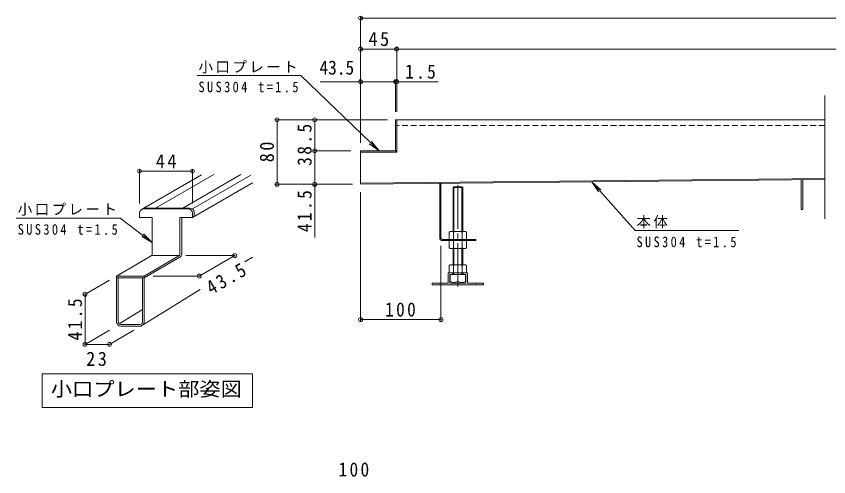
# Model space of a CAD drawing. Units: millimetres at full size, with parts at other scales. Extents: x -1089 to 1154, y -801 to 804.
# Drawn here: x -1089 to -78, y 210 to 782 of the extents above; entities that cross this region are included whole.
import ezdxf
from ezdxf.enums import TextEntityAlignment as Align

# ---------------------------------------------------------------- set-up
doc = ezdxf.new("R2010")
doc.units = ezdxf.units.MM
doc.header["$LTSCALE"] = 6
doc.header["$PDMODE"] = 32
doc.header["$PDSIZE"] = 4.8
doc.linetypes.add('CHAIN2', pattern=[12, 9, -1, 1, -1])
doc.linetypes.add('DASHED1', pattern=[1.8, 1.2, -0.6])
for name, color, linetype, lineweight in [('0-4_その他', 7, 'Continuous', 13), ('9-0', 3, 'Continuous', 13), ('9-1', 6, 'Continuous', 13), ('9-2', 4, 'Continuous', 13), ('9-3', 2, 'Continuous', 13), ('9-4', 7, 'Continuous', 13), ('9-5', 7, 'Continuous', 13), ('9-7', 4, 'Continuous', 13), ('9-8', 2, 'Continuous', 13), ('C-0', 3, 'Continuous', 13), ('C-2', 4, 'Continuous', 13), ('C-4', 7, 'Continuous', 13), ('C-5', 7, 'Continuous', 13), ('D-4', 7, 'Continuous', 13)]:
    doc.layers.add(name, color=color, linetype=linetype, lineweight=lineweight)
doc.styles.add('ＭＳ ゴシック', font='')
doc.styles.get('ＭＳ ゴシック').set_extended_font_data('MS Gothic')

msp = doc.modelspace()

# ---------------------------------------------------------------- linework, layer by layer
at = {"layer": '0-4_その他'}
for p, q in [((-660.497, 741.677), (-615.496, 741.677)), ((-764.429, 573.77), (-764.429, 653.771)), ((-660.497, 405.555), (-560.497, 405.555))]:
    msp.add_line(p, q, dxfattribs=at)
at = {"layer": '9-0'}
for p, q in [((-615.496, 653.771), (-615.496, 613.77)), ((-83.135, 653.771), (-615.496, 653.771)), ((-660.497, 613.77), (-660.497, 573.77)), ((-615.496, 613.77), (-660.497, 613.77)), ((-660.497, 575.27), (-83.135, 581.044)), ((-660.497, 573.77), (-83.135, 579.544))]:
    msp.add_line(p, q, dxfattribs=at)
at = {"layer": '9-0', "linetype": 'DASHED1'}
msp.add_line((-83.135, 646.771), (-615.496, 646.771), dxfattribs=at)
at = {"layer": '9-1'}
for p, q in [((-561.997, 574.755), (-561.997, 507.27)), ((-560.497, 507.27), (-560.497, 574.77)), ((-558.497, 505.27), (-516.997, 505.27)), ((-558.497, 503.77), (-516.997, 503.77)), ((-516.997, 505.27), (-516.997, 503.77))]:
    msp.add_line(p, q, dxfattribs=at)
for radius in [3.5, 2]:
    msp.add_arc((-558.497, 507.27), radius, 180, 270, dxfattribs=at)
at = {"layer": '9-2'}
for p, q in [((-616.997, 653.771), (-615.496, 653.771)), ((-616.997, 617.27), (-616.997, 653.771)), ((-615.496, 653.771), (-615.496, 617.27)), ((-660.497, 615.27), (-660.497, 613.77)), ((-618.997, 615.27), (-660.497, 615.27)), ((-618.997, 613.77), (-660.497, 613.77))]:
    msp.add_line(p, q, dxfattribs=at)
for radius in [2, 3.5]:
    msp.add_arc((-618.997, 617.27), radius, 270, 0, dxfattribs=at)
at = {"layer": '9-3'}
for p, q in [((-112.497, 579.25), (-112.497, 542.271)), ((-110.497, 579.27), (-110.497, 542.271)), ((-110.497, 542.271), (-112.497, 542.271))]:
    msp.add_line(p, q, dxfattribs=at)
at = {"layer": '9-4'}
for p, q in [((-660.497, 781.562), (-660.497, 625.27)), ((950.979, 780.062), (-660.497, 780.062)), ((-615.496, 743.177), (-615.496, 663.771)), ((-615.496, 741.677), (950.979, 741.677)), ((-660.497, 701.109), (-710.96, 701.109)), ((-616.997, 701.109), (-660.497, 701.109)), ((-616.997, 702.609), (-616.997, 663.771)), ((-615.496, 701.109), (-616.997, 701.109)), ((-615.496, 701.109), (-563.815, 701.109)), ((-765.929, 653.771), (-626.997, 653.771)), ((-717.583, 615.27), (-717.583, 653.771)), ((-719.383, 615.27), (-672.497, 615.27)), ((-717.583, 573.77), (-717.583, 615.27)), ((-765.929, 573.77), (-670.497, 573.77)), ((-717.583, 573.77), (-717.583, 507.824)), ((-660.497, 404.055), (-660.497, 563.77)), ((-560.497, 404.055), (-560.497, 497.27))]:
    msp.add_line(p, q, dxfattribs=at)
for p in [(-660.497, 780.062), (-660.497, 741.677), (-615.496, 741.677), (-660.497, 701.109), (-616.997, 701.109), (-615.496, 701.109), (-764.429, 653.771), (-717.583, 653.771), (-717.583, 615.27), (-764.429, 573.77), (-717.583, 573.77), (-660.497, 405.555), (-560.497, 405.555)]:
    msp.add_point(p, dxfattribs=at)
at = {"layer": '9-5'}
for p, q in [((-863.969, 708.734), (-734.76, 708.734)), ((-734.76, 708.734), (-637.547, 615.27)), ((-83.135, 530.798), (-83.135, 683.852)), ((-637.547, 615.27), (-646.925, 626.977)), ((-637.547, 615.27), (-649.635, 624.151)), ((-372.923, 576.646), (-364.494, 564.239)), ((-319.128, 516.25), (-189.92, 516.25))]:
    msp.add_line(p, q, dxfattribs=at)
msp.add_lwpolyline([(-319.128, 516.25), (-372.923, 576.646), (-361.57, 566.843)], dxfattribs=at)
at = {"layer": '9-7'}
for p, q in [((-544.55, 570.771), (-545.497, 569.824)), ((-534.443, 570.771), (-534.443, 515.271)), ((-534.443, 570.771), (-533.497, 569.824)), ((-533.497, 569.824), (-533.497, 515.271)), ((-550.447, 514.144), (-550.447, 505.271)), ((-531.289, 515.271), (-547.704, 515.271)), ((-544.962, 514.144), (-544.962, 505.271)), ((-534.031, 514.144), (-534.031, 505.271)), ((-544.962, 494.897), (-544.962, 503.77)), ((-534.031, 494.897), (-534.031, 503.77)), ((-528.546, 494.897), (-528.546, 503.77)), ((-547.704, 493.771), (-531.289, 493.771)), ((-545.497, 493.771), (-545.497, 473.77)), ((-544.55, 493.771), (-544.55, 473.77)), ((-534.443, 493.771), (-534.444, 473.77)), ((-533.497, 493.771), (-533.497, 473.77)), ((-550.447, 472.644), (-550.447, 463.77)), ((-531.289, 473.77), (-547.704, 473.77)), ((-544.962, 472.644), (-544.962, 463.77)), ((-534.031, 472.644), (-534.031, 463.77)), ((-530.014, 461.771), (-548.98, 461.771)), ((-548.98, 452.889), (-548.98, 461.771)), ((-545.497, 463.77), (-545.497, 461.771)), ((-544.55, 463.77), (-544.55, 461.771)), ((-539.497, 452.889), (-539.497, 461.771)), ((-534.444, 463.77), (-534.444, 461.771)), ((-533.497, 463.77), (-533.497, 461.771)), ((-530.014, 452.889), (-530.014, 461.771))]:
    msp.add_line(p, q, dxfattribs=at)
at = {"layer": '9-7', "linetype": 'CHAIN2'}
msp.add_line((-539.497, 572.56), (-539.497, 444.176), dxfattribs=at)
at = {"layer": '9-7'}
for points in [[(-533.497, 569.824), (-545.497, 569.824), (-545.497, 515.271)], [(-534.443, 570.771), (-544.55, 570.771), (-544.55, 515.271)], [(-528.546, 514.144), (-528.546, 505.271), (-550.447, 505.271)], [(-550.447, 494.897), (-550.447, 503.77), (-528.546, 503.77)], [(-528.546, 472.644), (-528.546, 463.77), (-550.447, 463.77)]]:
    msp.add_lwpolyline(points, dxfattribs=at)
for centre, radius, start, end in [((-547.704, 511.367), 3.903, 45.3618, 134.63869), ((-539.497, 501.443), 13.828, 66.71968, 113.28018), ((-531.289, 511.367), 3.903, 45.36102, 134.63869), ((-547.704, 497.674), 3.903, 225.36102, 314.63869), ((-539.497, 507.599), 13.828, 246.71968, 293.28018), ((-531.289, 497.674), 3.903, 225.3618, 314.63869), ((-547.704, 469.867), 3.903, 45.3618, 134.63869), ((-539.497, 459.943), 13.828, 66.71968, 113.28018), ((-531.289, 469.867), 3.903, 45.36102, 134.63869), ((-544.238, 462.378), 10.608, 243.45061, 296.54939), ((-534.755, 462.378), 10.608, 243.45061, 296.54939)]:
    msp.add_arc(centre, radius, start, end, dxfattribs=at)
at = {"layer": '9-8'}
for p, q in [((-551.497, 463.77), (-551.497, 450.771)), ((-551.497, 463.77), (-545.997, 463.77)), ((-549.496, 461.771), (-549.496, 450.771)), ((-549.496, 461.771), (-545.997, 461.771)), ((-545.997, 463.77), (-545.997, 461.771)), ((-532.997, 463.77), (-532.997, 461.771)), ((-571.496, 450.771), (-561.997, 450.771)), ((-560.997, 450.771), (-551.497, 450.771)), ((-549.496, 450.771), (-529.497, 450.771)), ((-527.497, 450.771), (-517.997, 450.771)), ((-516.997, 450.771), (-507.497, 450.771)), ((-507.497, 450.771), (-507.497, 448.771))]:
    msp.add_line(p, q, dxfattribs=at)
for points in [[(-532.997, 463.77), (-527.497, 463.77), (-527.497, 450.771)], [(-532.997, 461.771), (-529.497, 461.771), (-529.497, 450.771)], [(-571.496, 450.771), (-571.496, 448.771), (-507.497, 448.771)], [(-561.997, 450.771), (-561.497, 450.271), (-560.997, 450.771)], [(-516.997, 450.771), (-517.497, 450.271), (-517.997, 450.771)]]:
    msp.add_lwpolyline(points, dxfattribs=at)
at = {"layer": 'C-0'}
for p, q in [((-885.26, 483.052), (-929.67, 457.411)), ((-795.119, 483.24), (-804.654, 477.342)), ((-964.17, 459.661), (-964.17, 457.411)), ((-961.92, 457.411), (-964.17, 457.411)), ((-964.17, 402.661), (-964.17, 457.411)), ((-961.92, 402.661), (-961.92, 457.411)), ((-929.67, 457.411), (-931.92, 457.411)), ((-931.92, 402.661), (-931.92, 457.411)), ((-929.67, 457.411), (-929.67, 459.661)), ((-929.67, 402.661), (-929.67, 457.411)), ((-859.95, 443.137), (-933.871, 397.411)), ((-931.92, 418.219), (-960.821, 400.341)), ((-934.92, 399.661), (-958.92, 399.661)), ((-958.92, 397.411), (-933.871, 397.411))]:
    msp.add_line(p, q, dxfattribs=at)
for centre, radius, start, end in [((-887.51, 486.949), 4.5, 300, 0), ((-958.92, 402.661), 5.25, 180, 270), ((-958.92, 402.661), 3, 180, 270), ((-934.92, 402.661), 3, 270, 0), ((-934.92, 402.661), 5.25, 270, 0)]:
    msp.add_arc(centre, radius, start, end, dxfattribs=at)
at = {"layer": 'C-2'}
for p, q in [((-932.926, 542.324), (-858.535, 585.274)), ((-915.561, 544.177), (-843.119, 586.001)), ((-881.728, 544.177), (-809.287, 586.001)), ((-869.509, 543.052), (-797.099, 584.858)), ((-869.51, 532.552), (-795.119, 575.501)), ((-935.509, 537.802), (-935.509, 532.552)), ((-874.76, 543.052), (-930.259, 543.052)), ((-872.811, 544.177), (-929.717, 544.177)), ((-869.51, 537.802), (-869.51, 532.552)), ((-867.561, 538.927), (-867.561, 533.677)), ((-935.509, 532.551), (-919.76, 532.551)), ((-919.76, 486.601), (-919.76, 532.551)), ((-869.51, 532.552), (-885.26, 532.552)), ((-885.26, 486.601), (-885.26, 532.552)), ((-883.01, 486.949), (-883.01, 532.552)), ((-885.672, 485.302), (-919.76, 485.302)), ((-920.885, 484.652), (-964.17, 459.661)), ((-886.385, 484.652), (-929.67, 459.661)), ((-964.17, 459.661), (-929.67, 459.661)), ((-964.17, 457.411), (-929.67, 457.411))]:
    msp.add_line(p, q, dxfattribs=at)
for centre, radius, start, end in [((-930.259, 537.802), 5.25, 90, 180), ((-874.76, 537.802), 5.25, 0, 90), ((-872.811, 538.927), 5.25, 0, 90), ((-922.01, 486.601), 2.25, 300, 0), ((-887.51, 486.601), 2.25, 300, 0)]:
    msp.add_arc(centre, radius, start, end, dxfattribs=at)
at = {"layer": 'C-4'}
for p, q in [((-935.509, 591.836), (-935.509, 549.802)), ((-935.509, 590.036), (-869.51, 590.036)), ((-869.51, 591.836), (-869.51, 549.802)), ((-877.96, 485.302), (-817.048, 485.302)), ((-861.149, 459.661), (-817.048, 485.123)), ((-918.627, 459.661), (-861.149, 459.661)), ((-1003.398, 437.013), (-972.764, 454.7)), ((-1003.165, 374.897), (-1003.165, 437.147)), ((-1003.254, 374.846), (-972.764, 392.45))]:
    msp.add_line(p, q, dxfattribs=at)
msp.add_lwpolyline([(-1003.165, 374.897), (-972.866, 374.897), (-942.465, 392.45)], dxfattribs=at)
for p in [(-935.509, 590.036), (-869.51, 590.036), (-817.048, 485.123), (-861.149, 459.661), (-1003.165, 437.147), (-1003.165, 374.897), (-972.866, 374.897)]:
    msp.add_point(p, dxfattribs=at)
at = {"layer": 'C-5'}
for p, q in [((-1088.819, 531.735), (-959.61, 531.735)), ((-919.76, 501.458), (-930.417, 512.014)), ((-1056.61, 338.328), (-795.01, 338.328)), ((-1056.61, 338.328), (-1056.61, 296.328)), ((-795.01, 338.328), (-795.01, 296.328)), ((-1056.61, 296.328), (-795.01, 296.328))]:
    msp.add_line(p, q, dxfattribs=at)
msp.add_lwpolyline([(-959.61, 531.735), (-919.76, 501.458), (-932.786, 508.896)], dxfattribs=at)

# ---------------------------------------------------------------- texts
at = {"layer": '9-4', "color": 2, "style": 'ＭＳ ゴシック', "width": 0.9}
msp.add_text('43.5', height=17.6, dxfattribs=at).set_placement((-711.599, 704.709), align=Align.BOTTOM_LEFT)
at = {"layer": '9-4', "color": 2, "char_height": 17.6, "attachment_point": 7, "style": 'ＭＳ ゴシック'}
for s, insert in [('\\T1.27;\\W0.95;45', (-650.747, 745.277)), ('\\T1.27;\\W0.9;1.5', (-605.096, 704.709)), ('\\T1.27;\\W0.9;100', (-629.997, 409.155))]:
    msp.add_mtext(s, dxfattribs=dict(at, insert=insert))
at = {"layer": '9-4', "color": 2, "char_height": 17.6, "attachment_point": 7, "rotation": 90, "style": 'ＭＳ ゴシック'}
for s, insert in [('\\T1.28;\\W0.9;38.5', (-721.183, 596.653)), ('\\T1.27;\\W0.95;80', (-768.029, 601.02)), ('\\T1.28;\\W0.9;41.5', (-721.183, 514.223))]:
    msp.add_mtext(s, dxfattribs=dict(at, insert=insert))
at = {"layer": '9-5', "char_height": 13.2, "attachment_point": 7, "style": 'ＭＳ ゴシック'}
for s, insert in [('\\T1.17;小口プレート', (-862.098, 711.589)), ('\\T1.39;\\W0.85;SUS304\\~t=1.5', (-862.098, 687.879)), ('\\T1.17;本体', (-317.258, 519.105)), ('\\T1.39;\\W0.85;SUS304\\~t=1.5', (-317.258, 495.395))]:
    msp.add_mtext(s, dxfattribs=dict(at, insert=insert))
at = {"layer": 'C-4', "color": 2, "char_height": 17.6, "attachment_point": 7, "style": 'ＭＳ ゴシック'}
for s, insert in [('\\T1.27;\\W0.95;44', (-915.26, 593.636)), ('\\T1.27;\\W0.95;23', (-1001.891, 347.849))]:
    msp.add_mtext(s, dxfattribs=dict(at, insert=insert))
for s, insert, rotation in [('\\T1.28;\\W0.9;43.5', (-845.85, 435.706), 30), ('\\T1.28;\\W0.9;41.5', (-1006.765, 379.772), 90)]:
    msp.add_mtext(s, dxfattribs=dict(at, insert=insert, rotation=rotation))
at = {"layer": 'C-5', "color": 2, "style": 'ＭＳ ゴシック', "width": 1.1}
msp.add_text('小口プレート部姿図', height=17.6, dxfattribs=at).set_placement((-1045.81, 305.328), align=Align.BOTTOM_LEFT)
at = {"layer": 'C-5', "char_height": 13.2, "attachment_point": 7, "style": 'ＭＳ ゴシック'}
for s, insert in [('\\T1.17;小口プレート', (-1086.948, 534.591)), ('\\T1.39;\\W0.85;SUS304\\~t=1.5', (-1086.948, 510.88))]:
    msp.add_mtext(s, dxfattribs=dict(at, insert=insert))
at = {"layer": 'D-4', "color": 2, "insert": (-687.948, 210.417), "char_height": 17.6, "attachment_point": 7, "style": 'ＭＳ ゴシック'}
msp.add_mtext('\\T1.27;\\W0.9;100', dxfattribs=at)

doc.saveas('drawing.dxf')
